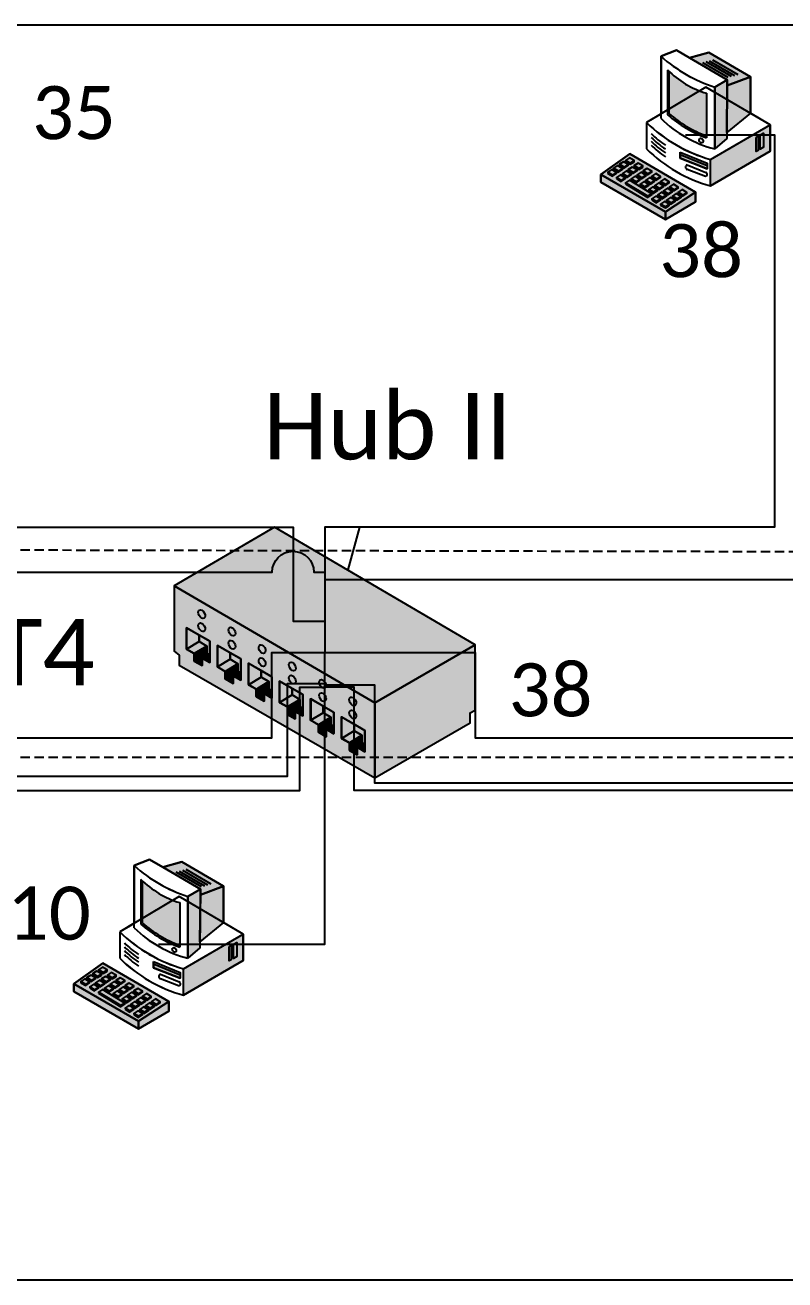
# Model space of a CAD drawing. Extents: x 1 to 296, y 20 to 201.
# Drawn here: x 58.05 to 88.34, y 80 to 130 of the extents above; entities that cross this region are included whole.
import ezdxf

# ---------------------------------------------------------------- set-up
doc = ezdxf.new("R2010")
doc.units = 0
doc.header["$LTSCALE"] = 2.97
doc.header["$MEASUREMENT"] = 0
doc.linetypes.add('HIDDEN2', pattern=[0.1875, 0.125, -0.0625])
doc.layers.get('0').update_dxf_attribs({"linetype": 'CONTINUOUS'})
doc.layers.add('CALLOUT', color=7, linetype='CONTINUOUS')
doc.layers.add('CONNECTOR', color=7, linetype='CONTINUOUS')
doc.styles.get("Standard").update_dxf_attribs({"font": 'txt.shx'})

msp = doc.modelspace()

# ---------------------------------------------------------------- hatches: boundary and pattern name
for color, points in [(7, [(86.042, 127.589), (86.044, 127.82), (84.539, 128.692), (85.303, 128.912), (86.964, 127.945)]), (7, [(85.544, 125.064), (85.544, 127.527), (86.044, 127.82), (86.024, 125.482)]), (7, [(86.042, 127.589), (86.964, 127.945), (86.964, 126.493), (86.024, 125.724)]), (7, [(85.369, 124.648), (87.75, 126.032), (87.75, 124.976), (85.369, 123.591)]), (7, [(81, 124.053), (82.158, 124.866), (84.779, 123.349), (83.578, 122.555)]), (253, [(84.167, 124.932), (85.238, 124.493), (85.238, 124.273), (84.167, 124.691)]), (7, [(81, 124.053), (83.578, 122.555), (83.578, 122.25), (81, 123.745)]), (7, [(83.578, 122.25), (83.578, 122.555), (84.779, 123.349), (84.779, 122.954)]), (6, [(72, 100), (75.8, 102.2), (75.8, 102.6), (76, 102.7), (76, 105.3), (68, 110), (64, 107.65), (64, 105.05), (64.2, 104.9), (64.2, 104.5)]), (7, [(64, 107.65), (72, 103), (76, 105.3), (68, 110)]), (7, [(64, 105.05), (64.2, 104.9), (64.2, 104.5), (72, 100), (72, 103), (64, 107.65)]), (7, [(64.49, 105.134), (64.988, 105.436), (64.991, 105.696), (64.49, 105.984)]), (7, [(64.991, 105.696), (64.988, 105.436), (65.297, 105.258), (65.297, 104.958), (65.416, 104.889), (65.416, 105.449)]), (7, [(64.799, 104.956), (65.297, 105.258), (64.988, 105.436), (64.49, 105.134)]), (7, [(64.799, 104.656), (65.297, 104.958), (65.297, 105.258), (64.799, 104.956)]), (7, [(65.727, 104.425), (66.225, 104.728), (66.228, 104.988), (65.727, 105.275)]), (7, [(72, 100), (75.8, 102.2), (75.8, 102.6), (76, 102.7), (76, 105.3), (72, 103)]), (7, [(65.107, 104.478), (65.107, 104.778), (65.371, 104.916), (65.297, 104.958), (64.799, 104.656)]), (7, [(65.416, 104.599), (65.416, 104.889), (65.371, 104.916), (65.107, 104.778)]), (7, [(66.035, 104.247), (66.534, 104.549), (66.225, 104.728), (65.727, 104.425)]), (7, [(66.035, 103.947), (66.534, 104.249), (66.534, 104.549), (66.035, 104.247)]), (7, [(66.228, 104.988), (66.225, 104.728), (66.534, 104.549), (66.534, 104.249), (66.653, 104.18), (66.653, 104.741)]), (7, [(66.964, 103.717), (67.462, 104.019), (67.465, 104.279), (66.964, 104.567)]), (7, [(66.344, 103.769), (66.344, 104.069), (66.608, 104.208), (66.534, 104.249), (66.035, 103.947)]), (7, [(66.653, 103.891), (66.653, 104.18), (66.608, 104.208), (66.344, 104.069)]), (7, [(67.272, 103.538), (67.77, 103.841), (67.462, 104.019), (66.964, 103.717)]), (7, [(67.465, 104.279), (67.462, 104.019), (67.77, 103.841), (67.77, 103.541), (67.89, 103.472), (67.89, 104.032)]), (7, [(67.272, 103.238), (67.77, 103.541), (67.77, 103.841), (67.272, 103.538)]), (7, [(67.581, 103.06), (67.581, 103.36), (67.845, 103.499), (67.77, 103.541), (67.272, 103.238)]), (7, [(68.2, 103.008), (68.699, 103.31), (68.702, 103.57), (68.2, 103.858)]), (7, [(68.702, 103.57), (68.699, 103.31), (69.007, 103.132), (69.007, 102.832), (69.127, 102.763), (69.127, 103.323)]), (7, [(67.89, 103.182), (67.89, 103.472), (67.845, 103.499), (67.581, 103.36)]), (7, [(68.509, 102.83), (69.007, 103.132), (68.699, 103.31), (68.2, 103.008)]), (7, [(68.509, 102.53), (69.007, 102.832), (69.007, 103.132), (68.509, 102.83)]), (7, [(69.437, 102.299), (69.935, 102.601), (69.939, 102.861), (69.437, 103.149)]), (7, [(68.818, 102.351), (68.818, 102.651), (69.082, 102.79), (69.007, 102.832), (68.509, 102.53)]), (7, [(69.127, 102.473), (69.127, 102.763), (69.082, 102.79), (68.818, 102.651)]), (7, [(69.746, 102.121), (70.244, 102.423), (69.935, 102.601), (69.437, 102.299)]), (7, [(69.939, 102.861), (69.935, 102.601), (70.244, 102.423), (70.244, 102.123), (70.364, 102.054), (70.364, 102.614)]), (7, [(69.746, 101.821), (70.244, 102.123), (70.244, 102.423), (69.746, 102.121)]), (7, [(70.055, 101.643), (70.055, 101.943), (70.319, 102.081), (70.244, 102.123), (69.746, 101.821)]), (7, [(70.364, 101.764), (70.364, 102.054), (70.319, 102.081), (70.055, 101.943)]), (7, [(70.672, 101.579), (71.17, 101.881), (71.174, 102.141), (70.672, 102.429)]), (7, [(71.174, 102.141), (71.17, 101.881), (71.479, 101.703), (71.479, 101.403), (71.599, 101.334), (71.599, 101.894)]), (7, [(70.981, 101.401), (71.479, 101.703), (71.17, 101.881), (70.672, 101.579)]), (7, [(70.981, 101.101), (71.479, 101.403), (71.479, 101.703), (70.981, 101.401)]), (7, [(71.29, 100.923), (71.29, 101.223), (71.554, 101.361), (71.479, 101.403), (70.981, 101.101)]), (7, [(71.599, 101.044), (71.599, 101.334), (71.554, 101.361), (71.29, 101.223)]), (7, [(65.042, 95.339), (65.044, 95.57), (63.539, 96.442), (64.303, 96.662), (65.964, 95.695)]), (7, [(64.544, 92.814), (64.544, 95.277), (65.044, 95.57), (65.024, 93.232)]), (7, [(65.042, 95.339), (65.964, 95.695), (65.964, 94.243), (65.024, 93.474)]), (7, [(64.369, 92.398), (66.75, 93.782), (66.75, 92.726), (64.369, 91.341)]), (7, [(60, 91.803), (61.158, 92.616), (63.779, 91.099), (62.578, 90.305)]), (253, [(63.167, 92.682), (64.238, 92.243), (64.238, 92.023), (63.167, 92.441)]), (7, [(60, 91.803), (62.578, 90.305), (62.578, 90), (60, 91.495)]), (7, [(62.578, 90), (62.578, 90.305), (63.779, 91.099), (63.779, 90.704)])]:
    msp.add_hatch(color=color).paths.add_polyline_path(points)
h = msp.add_hatch(color=7)
edge = h.paths.add_edge_path()
edge.add_line((83.731, 126.469), (83.731, 128.143))
edge.add_line((83.731, 128.143), (83.665, 128.208))
edge.add_ellipse((86.305, 130.919), major_axis=(0.032, -3.796), ratio=0.993528, start_angle=315.0949, end_angle=342.7363)
edge.add_line((85.216, 127.285), (85.216, 125.508))
edge.add_line((85.216, 125.508), (85.216, 125.587))
edge.add_ellipse((86.854, 130.091), major_axis=(-0.122, -4.794), ratio=0.993528, start_angle=320.5053, end_angle=341.3574, ccw=False)
h = msp.add_hatch(color=251)
h.paths.add_polyline_path([(87.357, 125.614), (87.493, 125.7), (87.493, 125.138), (87.357, 125.052)])
h.paths.add_polyline_path([(87.194, 125.526), (87.269, 125.57), (87.269, 125.008), (87.194, 124.964)])
h = msp.add_hatch(color=252)
h.paths.add_polyline_path([(81.983, 124.566), (82.172, 124.453), (82.172, 124.498), (81.983, 124.611)])
h.paths.add_polyline_path([(82.334, 124.354), (82.523, 124.242), (82.523, 124.287), (82.334, 124.399)])
h.paths.add_polyline_path([(82.685, 124.143), (82.874, 124.03), (82.874, 124.075), (82.685, 124.188)])
h.paths.add_polyline_path([(83.036, 123.931), (83.225, 123.819), (83.225, 123.864), (83.036, 123.976)])
h.paths.add_polyline_path([(83.387, 123.72), (83.576, 123.607), (83.576, 123.652), (83.387, 123.765)])
h.paths.add_polyline_path([(83.738, 123.508), (83.927, 123.396), (83.927, 123.441), (83.738, 123.553)])
h.paths.add_polyline_path([(82.172, 124.498), (82.172, 124.453), (82.329, 124.557), (82.329, 124.602)])
h.paths.add_polyline_path([(82.523, 124.287), (82.523, 124.242), (82.68, 124.345), (82.68, 124.39)])
h.paths.add_polyline_path([(82.874, 124.075), (82.874, 124.03), (83.031, 124.134), (83.031, 124.179)])
h.paths.add_polyline_path([(83.225, 123.864), (83.225, 123.819), (83.382, 123.922), (83.382, 123.967)])
h.paths.add_polyline_path([(83.576, 123.652), (83.576, 123.607), (83.733, 123.711), (83.733, 123.756)])
h.paths.add_polyline_path([(83.927, 123.441), (83.927, 123.396), (84.084, 123.499), (84.084, 123.544)])
h.paths.add_polyline_path([(84.089, 123.297), (84.278, 123.184), (84.278, 123.229), (84.089, 123.342)])
h.paths.add_polyline_path([(84.278, 123.229), (84.278, 123.184), (84.435, 123.288), (84.435, 123.333)])
h.paths.add_polyline_path([(81.749, 124.408), (81.938, 124.296), (81.938, 124.341), (81.749, 124.453)])
h.paths.add_polyline_path([(82.1, 124.197), (82.289, 124.084), (82.289, 124.129), (82.1, 124.242)])
h.paths.add_polyline_path([(82.451, 123.985), (82.64, 123.873), (82.64, 123.918), (82.451, 124.03)])
h.paths.add_polyline_path([(82.802, 123.774), (82.991, 123.661), (82.991, 123.706), (82.802, 123.819)])
h.paths.add_polyline_path([(83.153, 123.562), (83.342, 123.45), (83.342, 123.495), (83.153, 123.607)])
h.paths.add_polyline_path([(83.504, 123.351), (83.693, 123.238), (83.693, 123.283), (83.504, 123.396)])
h.paths.add_polyline_path([(81.938, 124.341), (81.938, 124.296), (82.095, 124.399), (82.095, 124.444)])
h.paths.add_polyline_path([(82.289, 124.129), (82.289, 124.084), (82.446, 124.188), (82.446, 124.233)])
h.paths.add_polyline_path([(82.64, 123.918), (82.64, 123.873), (82.797, 123.976), (82.797, 124.021)])
h.paths.add_polyline_path([(82.991, 123.706), (82.991, 123.661), (83.148, 123.765), (83.148, 123.81)])
h.paths.add_polyline_path([(83.342, 123.495), (83.342, 123.45), (83.499, 123.553), (83.499, 123.598)])
h.paths.add_polyline_path([(83.693, 123.283), (83.693, 123.238), (83.85, 123.342), (83.85, 123.387)])
h.paths.add_polyline_path([(83.855, 123.139), (84.044, 123.027), (84.044, 123.072), (83.855, 123.184)])
h.paths.add_polyline_path([(84.044, 123.072), (84.044, 123.027), (84.201, 123.13), (84.201, 123.175)])
h.paths.add_polyline_path([(81.515, 124.251), (81.704, 124.138), (81.704, 124.183), (81.515, 124.296)])
h.paths.add_polyline_path([(81.866, 124.039), (82.055, 123.927), (82.055, 123.972), (81.866, 124.084)])
h.paths.add_polyline_path([(82.217, 123.828), (82.406, 123.715), (82.406, 123.76), (82.217, 123.873)])
h.paths.add_polyline_path([(82.568, 123.616), (82.757, 123.504), (82.757, 123.549), (82.568, 123.661)])
h.paths.add_polyline_path([(82.919, 123.405), (83.108, 123.292), (83.108, 123.337), (82.919, 123.45)])
h.paths.add_polyline_path([(83.27, 123.193), (83.459, 123.081), (83.459, 123.126), (83.27, 123.238)])
h.paths.add_polyline_path([(81.704, 124.183), (81.704, 124.138), (81.861, 124.242), (81.861, 124.287)])
h.paths.add_polyline_path([(82.055, 123.972), (82.055, 123.927), (82.212, 124.03), (82.212, 124.075)])
h.paths.add_polyline_path([(82.406, 123.76), (82.406, 123.715), (82.563, 123.819), (82.563, 123.864)])
h.paths.add_polyline_path([(82.757, 123.549), (82.757, 123.504), (82.914, 123.607), (82.914, 123.652)])
h.paths.add_polyline_path([(83.108, 123.337), (83.108, 123.292), (83.265, 123.396), (83.265, 123.441)])
h.paths.add_polyline_path([(83.459, 123.126), (83.459, 123.081), (83.616, 123.184), (83.616, 123.229)])
h.paths.add_polyline_path([(83.621, 122.982), (83.81, 122.869), (83.81, 122.914), (83.621, 123.027)])
h.paths.add_polyline_path([(83.81, 122.914), (83.81, 122.869), (83.967, 122.973), (83.967, 123.018)])
h.paths.add_polyline_path([(81.281, 124.093), (81.47, 123.981), (81.47, 124.026), (81.281, 124.138)])
h.paths.add_polyline_path([(81.632, 123.882), (81.821, 123.769), (81.821, 123.814), (81.632, 123.927)])
h.paths.add_polyline_path([(81.983, 123.67), (82.874, 123.135), (82.874, 123.18), (81.983, 123.715)])
h.paths.add_polyline_path([(83.036, 123.036), (83.225, 122.923), (83.225, 122.968), (83.036, 123.081)])
h.paths.add_polyline_path([(81.47, 124.026), (81.47, 123.981), (81.627, 124.084), (81.627, 124.129)])
h.paths.add_polyline_path([(81.821, 123.814), (81.821, 123.769), (81.978, 123.873), (81.978, 123.918)])
h.paths.add_polyline_path([(82.874, 123.18), (82.874, 123.135), (83.031, 123.238), (83.031, 123.283)])
h.paths.add_polyline_path([(83.225, 122.968), (83.225, 122.923), (83.382, 123.027), (83.382, 123.072)])
h.paths.add_polyline_path([(83.387, 122.824), (83.576, 122.712), (83.576, 122.757), (83.387, 122.869)])
h.paths.add_polyline_path([(83.576, 122.757), (83.576, 122.712), (83.733, 122.815), (83.733, 122.86)])
h = msp.add_hatch(color=7)
edge = h.paths.add_edge_path()
edge.add_line((62.731, 94.219), (62.731, 95.893))
edge.add_line((62.731, 95.893), (62.665, 95.958))
edge.add_ellipse((65.305, 98.669), major_axis=(0.032, -3.796), ratio=0.993528, start_angle=315.0949, end_angle=342.7363)
edge.add_line((64.216, 95.035), (64.216, 93.258))
edge.add_line((64.216, 93.258), (64.216, 93.337))
edge.add_ellipse((65.854, 97.841), major_axis=(-0.122, -4.794), ratio=0.993528, start_angle=320.5053, end_angle=341.3574, ccw=False)
h = msp.add_hatch(color=251)
h.paths.add_polyline_path([(66.357, 93.364), (66.493, 93.45), (66.493, 92.888), (66.357, 92.802)])
h.paths.add_polyline_path([(66.194, 93.276), (66.269, 93.32), (66.269, 92.758), (66.194, 92.714)])
h = msp.add_hatch(color=252)
h.paths.add_polyline_path([(60.983, 92.316), (61.172, 92.203), (61.172, 92.248), (60.983, 92.361)])
h.paths.add_polyline_path([(61.334, 92.104), (61.523, 91.992), (61.523, 92.037), (61.334, 92.149)])
h.paths.add_polyline_path([(61.685, 91.893), (61.874, 91.78), (61.874, 91.825), (61.685, 91.938)])
h.paths.add_polyline_path([(62.036, 91.681), (62.225, 91.569), (62.225, 91.614), (62.036, 91.726)])
h.paths.add_polyline_path([(62.387, 91.47), (62.576, 91.357), (62.576, 91.402), (62.387, 91.515)])
h.paths.add_polyline_path([(62.738, 91.258), (62.927, 91.146), (62.927, 91.191), (62.738, 91.303)])
h.paths.add_polyline_path([(61.172, 92.248), (61.172, 92.203), (61.329, 92.307), (61.329, 92.352)])
h.paths.add_polyline_path([(61.523, 92.037), (61.523, 91.992), (61.68, 92.095), (61.68, 92.14)])
h.paths.add_polyline_path([(61.874, 91.825), (61.874, 91.78), (62.031, 91.884), (62.031, 91.929)])
h.paths.add_polyline_path([(62.225, 91.614), (62.225, 91.569), (62.382, 91.672), (62.382, 91.717)])
h.paths.add_polyline_path([(62.576, 91.402), (62.576, 91.357), (62.733, 91.461), (62.733, 91.506)])
h.paths.add_polyline_path([(62.927, 91.191), (62.927, 91.146), (63.084, 91.249), (63.084, 91.294)])
h.paths.add_polyline_path([(63.089, 91.047), (63.278, 90.934), (63.278, 90.979), (63.089, 91.092)])
h.paths.add_polyline_path([(63.278, 90.979), (63.278, 90.934), (63.435, 91.038), (63.435, 91.083)])
h.paths.add_polyline_path([(60.749, 92.158), (60.938, 92.046), (60.938, 92.091), (60.749, 92.203)])
h.paths.add_polyline_path([(61.1, 91.947), (61.289, 91.834), (61.289, 91.879), (61.1, 91.992)])
h.paths.add_polyline_path([(61.451, 91.735), (61.64, 91.623), (61.64, 91.668), (61.451, 91.78)])
h.paths.add_polyline_path([(61.802, 91.524), (61.991, 91.411), (61.991, 91.456), (61.802, 91.569)])
h.paths.add_polyline_path([(62.153, 91.312), (62.342, 91.2), (62.342, 91.245), (62.153, 91.357)])
h.paths.add_polyline_path([(62.504, 91.101), (62.693, 90.988), (62.693, 91.033), (62.504, 91.146)])
h.paths.add_polyline_path([(60.938, 92.091), (60.938, 92.046), (61.095, 92.149), (61.095, 92.194)])
h.paths.add_polyline_path([(61.289, 91.879), (61.289, 91.834), (61.446, 91.938), (61.446, 91.983)])
h.paths.add_polyline_path([(61.64, 91.668), (61.64, 91.623), (61.797, 91.726), (61.797, 91.771)])
h.paths.add_polyline_path([(61.991, 91.456), (61.991, 91.411), (62.148, 91.515), (62.148, 91.56)])
h.paths.add_polyline_path([(62.342, 91.245), (62.342, 91.2), (62.499, 91.303), (62.499, 91.348)])
h.paths.add_polyline_path([(62.693, 91.033), (62.693, 90.988), (62.85, 91.092), (62.85, 91.137)])
h.paths.add_polyline_path([(62.855, 90.889), (63.044, 90.777), (63.044, 90.822), (62.855, 90.934)])
h.paths.add_polyline_path([(63.044, 90.822), (63.044, 90.777), (63.201, 90.88), (63.201, 90.925)])
h.paths.add_polyline_path([(60.515, 92.001), (60.704, 91.888), (60.704, 91.933), (60.515, 92.046)])
h.paths.add_polyline_path([(60.866, 91.789), (61.055, 91.677), (61.055, 91.722), (60.866, 91.834)])
h.paths.add_polyline_path([(61.217, 91.578), (61.406, 91.465), (61.406, 91.51), (61.217, 91.623)])
h.paths.add_polyline_path([(61.568, 91.366), (61.757, 91.254), (61.757, 91.299), (61.568, 91.411)])
h.paths.add_polyline_path([(61.919, 91.155), (62.108, 91.042), (62.108, 91.087), (61.919, 91.2)])
h.paths.add_polyline_path([(62.27, 90.943), (62.459, 90.831), (62.459, 90.876), (62.27, 90.988)])
h.paths.add_polyline_path([(60.704, 91.933), (60.704, 91.888), (60.861, 91.992), (60.861, 92.037)])
h.paths.add_polyline_path([(61.055, 91.722), (61.055, 91.677), (61.212, 91.78), (61.212, 91.825)])
h.paths.add_polyline_path([(61.406, 91.51), (61.406, 91.465), (61.563, 91.569), (61.563, 91.614)])
h.paths.add_polyline_path([(61.757, 91.299), (61.757, 91.254), (61.914, 91.357), (61.914, 91.402)])
h.paths.add_polyline_path([(62.108, 91.087), (62.108, 91.042), (62.265, 91.146), (62.265, 91.191)])
h.paths.add_polyline_path([(62.459, 90.876), (62.459, 90.831), (62.616, 90.934), (62.616, 90.979)])
h.paths.add_polyline_path([(62.621, 90.732), (62.81, 90.619), (62.81, 90.664), (62.621, 90.777)])
h.paths.add_polyline_path([(62.81, 90.664), (62.81, 90.619), (62.967, 90.723), (62.967, 90.768)])
h.paths.add_polyline_path([(60.281, 91.843), (60.47, 91.731), (60.47, 91.776), (60.281, 91.888)])
h.paths.add_polyline_path([(60.632, 91.632), (60.821, 91.519), (60.821, 91.564), (60.632, 91.677)])
h.paths.add_polyline_path([(60.983, 91.42), (61.874, 90.885), (61.874, 90.93), (60.983, 91.465)])
h.paths.add_polyline_path([(62.036, 90.786), (62.225, 90.673), (62.225, 90.718), (62.036, 90.831)])
h.paths.add_polyline_path([(60.47, 91.776), (60.47, 91.731), (60.627, 91.834), (60.627, 91.879)])
h.paths.add_polyline_path([(60.821, 91.564), (60.821, 91.519), (60.978, 91.623), (60.978, 91.668)])
h.paths.add_polyline_path([(61.874, 90.93), (61.874, 90.885), (62.031, 90.988), (62.031, 91.033)])
h.paths.add_polyline_path([(62.225, 90.718), (62.225, 90.673), (62.382, 90.777), (62.382, 90.822)])
h.paths.add_polyline_path([(62.387, 90.574), (62.576, 90.462), (62.576, 90.507), (62.387, 90.619)])
h.paths.add_polyline_path([(62.576, 90.507), (62.576, 90.462), (62.733, 90.565), (62.733, 90.61)])

# ---------------------------------------------------------------- linework, layer by layer
at = {"color": 7, "linetype": 'CONTINUOUS'}
for p, q in [((84.015, 129), (83.403, 128.758)), ((83.403, 128.758), (84.015, 129)), ((84.015, 129), (83.403, 128.758)), ((84.539, 128.692), (84.015, 129)), ((84.015, 129), (84.54, 128.692)), ((84.539, 128.692), (84.015, 129)), ((83.403, 128.758), (83.403, 126.463)), ((83.403, 126.274), (83.403, 128.758)), ((83.403, 128.758), (83.403, 126.45)), ((85.303, 128.912), (84.539, 128.692)), ((85.303, 128.912), (84.539, 128.692)), ((84.54, 128.692), (86.044, 127.819)), ((85.063, 128.507), (86.068, 127.923)), ((85.194, 128.543), (86.199, 127.959)), ((86.964, 127.945), (85.303, 128.912)), ((86.964, 127.945), (85.303, 128.912)), ((85.325, 128.58), (86.33, 127.996)), ((85.456, 128.616), (86.461, 128.032)), ((83.665, 128.208), (83.665, 126.428)), ((83.731, 128.143), (83.665, 128.208)), ((83.731, 126.469), (83.731, 128.143)), ((85.194, 127.527), (82.824, 126.12)), ((87.75, 126.032), (85.194, 127.527)), ((86.044, 127.819), (85.544, 127.527)), ((85.544, 127.527), (85.544, 125.064)), ((86.964, 126.493), (86.964, 127.945)), ((86.964, 126.493), (86.964, 127.945)), ((85.216, 127.285), (85.216, 125.508)), ((83.403, 126.463), (82.824, 126.12)), ((83.403, 126.45), (82.824, 126.12)), ((82.824, 126.12), (82.824, 125.064)), ((82.824, 126.12), (82.824, 125.064)), ((82.824, 126.12), (82.824, 125.064)), ((85.369, 124.648), (87.75, 126.032)), ((87.75, 126.032), (86.964, 126.493)), ((87.75, 126.032), (86.964, 126.493)), ((87.75, 124.976), (87.75, 126.032)), ((87.75, 124.976), (87.75, 126.032)), ((85.216, 125.508), (85.216, 125.587)), ((84.167, 124.844), (85.238, 124.405)), ((85.369, 123.591), (87.75, 124.976)), ((85.369, 123.591), (87.75, 124.976)), ((85.369, 123.591), (85.369, 124.648)), ((84.451, 124.427), (85.194, 124.13)), ((85.172, 123.965), (84.451, 124.251)), ((63.015, 96.75), (62.403, 96.508)), ((62.403, 96.508), (63.015, 96.75)), ((63.015, 96.75), (62.403, 96.508)), ((62.403, 96.508), (62.403, 94.213)), ((62.403, 94.024), (62.403, 96.508)), ((62.403, 96.508), (62.403, 94.2)), ((63.539, 96.442), (63.015, 96.75)), ((63.015, 96.75), (63.54, 96.442)), ((63.539, 96.442), (63.015, 96.75)), ((64.303, 96.662), (63.539, 96.442)), ((64.303, 96.662), (63.539, 96.442)), ((65.964, 95.695), (64.303, 96.662)), ((65.964, 95.695), (64.303, 96.662)), ((63.54, 96.442), (65.044, 95.569)), ((64.063, 96.257), (65.068, 95.673)), ((64.194, 96.293), (65.199, 95.709)), ((64.325, 96.33), (65.33, 95.746)), ((64.456, 96.366), (65.461, 95.782)), ((62.665, 95.958), (62.665, 94.178)), ((62.731, 95.893), (62.665, 95.958)), ((62.731, 94.219), (62.731, 95.893)), ((65.044, 95.569), (64.544, 95.277)), ((65.964, 94.243), (65.964, 95.695)), ((65.964, 94.243), (65.964, 95.695)), ((64.194, 95.277), (61.824, 93.87)), ((66.75, 93.782), (64.194, 95.277)), ((64.216, 95.035), (64.216, 93.258)), ((64.544, 95.277), (64.544, 92.814)), ((62.403, 94.213), (61.824, 93.87)), ((62.403, 94.2), (61.824, 93.87)), ((66.75, 93.782), (65.964, 94.243)), ((66.75, 93.782), (65.964, 94.243)), ((61.824, 93.87), (61.824, 92.814)), ((61.824, 93.87), (61.824, 92.814)), ((61.824, 93.87), (61.824, 92.814)), ((64.369, 92.398), (66.75, 93.782)), ((66.75, 92.726), (66.75, 93.782)), ((66.75, 92.726), (66.75, 93.782)), ((64.216, 93.258), (64.216, 93.337)), ((63.167, 92.594), (64.238, 92.155)), ((64.369, 91.341), (66.75, 92.726)), ((64.369, 91.341), (66.75, 92.726)), ((63.451, 92.177), (64.194, 91.88)), ((64.172, 91.715), (63.451, 92.001)), ((64.369, 91.341), (64.369, 92.398))]:
    msp.add_line(p, q, dxfattribs=at)
at = {"color": 7, "linetype": 'HIDDEN2'}
for p, q in [((20, 109.167), (120, 108.958)), ((20, 100.833), (120, 100.833))]:
    msp.add_line(p, q, dxfattribs=at)
at = {"color": 7, "linetype": 'CONTINUOUS'}
for points in [[(20, 80), (120, 80), (120, 130), (20, 130)], [(86.042, 127.589), (86.044, 127.82), (84.539, 128.692), (85.303, 128.912), (86.964, 127.945)], [(85.544, 125.064), (85.544, 127.527), (86.044, 127.82), (86.024, 125.482)], [(86.042, 127.589), (86.964, 127.945), (86.964, 126.493), (86.024, 125.724)], [(85.369, 124.648), (87.75, 126.032), (87.75, 124.976), (85.369, 123.591)], [(81, 124.053), (81, 123.745), (83.578, 122.25), (84.779, 122.954), (84.779, 123.349), (82.158, 124.866)], [(81, 124.053), (82.158, 124.866), (84.779, 123.349), (83.578, 122.555)], [(81, 124.053), (82.158, 124.866), (84.779, 123.349), (84.779, 122.954), (83.578, 122.25), (81, 123.745)], [(81.983, 124.566), (82.172, 124.453), (82.172, 124.498), (81.983, 124.611)], [(82.172, 124.498), (82.172, 124.453), (82.329, 124.557), (82.329, 124.602)], [(84.167, 124.932), (85.238, 124.493), (85.238, 124.273), (84.167, 124.691)], [(81, 124.053), (83.578, 122.555), (83.578, 122.25), (81, 123.745)], [(81.281, 124.093), (81.47, 123.981), (81.47, 124.026), (81.281, 124.138)], [(81.47, 124.026), (81.47, 123.981), (81.627, 124.084), (81.627, 124.129)], [(81.515, 124.251), (81.704, 124.138), (81.704, 124.183), (81.515, 124.296)], [(81.704, 124.183), (81.704, 124.138), (81.861, 124.242), (81.861, 124.287)], [(81.749, 124.408), (81.938, 124.296), (81.938, 124.341), (81.749, 124.453)], [(81.866, 124.039), (82.055, 123.927), (82.055, 123.972), (81.866, 124.084)], [(81.938, 124.341), (81.938, 124.296), (82.095, 124.399), (82.095, 124.444)], [(82.055, 123.972), (82.055, 123.927), (82.212, 124.03), (82.212, 124.075)], [(82.1, 124.197), (82.289, 124.084), (82.289, 124.129), (82.1, 124.242)], [(82.289, 124.129), (82.289, 124.084), (82.446, 124.188), (82.446, 124.233)], [(82.334, 124.354), (82.523, 124.242), (82.523, 124.287), (82.334, 124.399)], [(82.451, 123.985), (82.64, 123.873), (82.64, 123.918), (82.451, 124.03)], [(82.523, 124.287), (82.523, 124.242), (82.68, 124.345), (82.68, 124.39)], [(82.64, 123.918), (82.64, 123.873), (82.797, 123.976), (82.797, 124.021)], [(82.685, 124.143), (82.874, 124.03), (82.874, 124.075), (82.685, 124.188)], [(82.874, 124.075), (82.874, 124.03), (83.031, 124.134), (83.031, 124.179)], [(81.632, 123.882), (81.821, 123.769), (81.821, 123.814), (81.632, 123.927)], [(81.821, 123.814), (81.821, 123.769), (81.978, 123.873), (81.978, 123.918)], [(81.983, 123.67), (82.874, 123.135), (82.874, 123.18), (81.983, 123.715)], [(82.217, 123.828), (82.406, 123.715), (82.406, 123.76), (82.217, 123.873)], [(82.406, 123.76), (82.406, 123.715), (82.563, 123.819), (82.563, 123.864)], [(82.568, 123.616), (82.757, 123.504), (82.757, 123.549), (82.568, 123.661)], [(82.757, 123.549), (82.757, 123.504), (82.914, 123.607), (82.914, 123.652)], [(82.802, 123.774), (82.991, 123.661), (82.991, 123.706), (82.802, 123.819)], [(82.991, 123.706), (82.991, 123.661), (83.148, 123.765), (83.148, 123.81)], [(83.036, 123.931), (83.225, 123.819), (83.225, 123.864), (83.036, 123.976)], [(83.153, 123.562), (83.342, 123.45), (83.342, 123.495), (83.153, 123.607)], [(83.225, 123.864), (83.225, 123.819), (83.382, 123.922), (83.382, 123.967)], [(83.342, 123.495), (83.342, 123.45), (83.499, 123.553), (83.499, 123.598)], [(83.387, 123.72), (83.576, 123.607), (83.576, 123.652), (83.387, 123.765)], [(83.576, 123.652), (83.576, 123.607), (83.733, 123.711), (83.733, 123.756)], [(83.738, 123.508), (83.927, 123.396), (83.927, 123.441), (83.738, 123.553)], [(83.927, 123.441), (83.927, 123.396), (84.084, 123.499), (84.084, 123.544)], [(82.874, 123.18), (82.874, 123.135), (83.031, 123.238), (83.031, 123.283)], [(82.919, 123.405), (83.108, 123.292), (83.108, 123.337), (82.919, 123.45)], [(83.036, 123.036), (83.225, 122.923), (83.225, 122.968), (83.036, 123.081)], [(83.108, 123.337), (83.108, 123.292), (83.265, 123.396), (83.265, 123.441)], [(83.225, 122.968), (83.225, 122.923), (83.382, 123.027), (83.382, 123.072)], [(83.27, 123.193), (83.459, 123.081), (83.459, 123.126), (83.27, 123.238)], [(83.459, 123.126), (83.459, 123.081), (83.616, 123.184), (83.616, 123.229)], [(83.504, 123.351), (83.693, 123.238), (83.693, 123.283), (83.504, 123.396)], [(83.578, 122.25), (83.578, 122.555), (84.779, 123.349), (84.779, 122.954)], [(83.621, 122.982), (83.81, 122.869), (83.81, 122.914), (83.621, 123.027)], [(83.693, 123.283), (83.693, 123.238), (83.85, 123.342), (83.85, 123.387)], [(83.81, 122.914), (83.81, 122.869), (83.967, 122.973), (83.967, 123.018)], [(83.855, 123.139), (84.044, 123.027), (84.044, 123.072), (83.855, 123.184)], [(84.044, 123.072), (84.044, 123.027), (84.201, 123.13), (84.201, 123.175)], [(84.089, 123.297), (84.278, 123.184), (84.278, 123.229), (84.089, 123.342)], [(84.278, 123.229), (84.278, 123.184), (84.435, 123.288), (84.435, 123.333)], [(83.387, 122.824), (83.576, 122.712), (83.576, 122.757), (83.387, 122.869)], [(83.576, 122.757), (83.576, 122.712), (83.733, 122.815), (83.733, 122.86)], [(64, 107.65), (72, 103), (76, 105.3), (68, 110)], [(64, 107.65), (64, 105.05), (64.2, 104.9), (64.2, 104.5), (72, 100), (75.8, 102.2), (75.8, 102.6), (76, 102.7), (76, 105.3), (68, 110)], [(64, 105.05), (64.2, 104.9), (64.2, 104.5), (72, 100), (72, 103), (64, 107.65)], [(65.414, 105.451), (65.414, 104.601), (65.106, 104.78), (65.106, 104.48), (64.797, 104.658), (64.797, 104.958), (64.488, 105.136), (64.488, 105.986)], [(64.49, 105.134), (64.988, 105.436), (64.991, 105.696), (64.49, 105.984)], [(64.991, 105.696), (64.988, 105.436), (65.297, 105.258), (65.297, 104.958), (65.416, 104.889), (65.416, 105.449)], [(64.799, 104.956), (65.297, 105.258), (64.988, 105.436), (64.49, 105.134)], [(64.799, 104.656), (65.297, 104.958), (65.297, 105.258), (64.799, 104.956)], [(66.651, 104.743), (66.651, 103.893), (66.342, 104.071), (66.342, 103.771), (66.034, 103.949), (66.034, 104.249), (65.725, 104.428), (65.725, 105.278)], [(65.727, 104.425), (66.225, 104.728), (66.228, 104.988), (65.727, 105.275)], [(72, 100), (75.8, 102.2), (75.8, 102.6), (76, 102.7), (76, 105.3), (72, 103)], [(65.107, 104.478), (65.107, 104.778), (65.371, 104.916), (65.297, 104.958), (64.799, 104.656)], [(65.416, 104.599), (65.416, 104.889), (65.371, 104.916), (65.107, 104.778)], [(66.035, 104.247), (66.534, 104.549), (66.225, 104.728), (65.727, 104.425)], [(66.035, 103.947), (66.534, 104.249), (66.534, 104.549), (66.035, 104.247)], [(66.228, 104.988), (66.225, 104.728), (66.534, 104.549), (66.534, 104.249), (66.653, 104.18), (66.653, 104.741)], [(67.888, 104.034), (67.888, 103.184), (67.579, 103.362), (67.579, 103.062), (67.27, 103.241), (67.27, 103.541), (66.962, 103.719), (66.962, 104.569)], [(66.964, 103.717), (67.462, 104.019), (67.465, 104.279), (66.964, 104.567)], [(66.344, 103.769), (66.344, 104.069), (66.608, 104.208), (66.534, 104.249), (66.035, 103.947)], [(66.653, 103.891), (66.653, 104.18), (66.608, 104.208), (66.344, 104.069)], [(67.272, 103.538), (67.77, 103.841), (67.462, 104.019), (66.964, 103.717)], [(67.465, 104.279), (67.462, 104.019), (67.77, 103.841), (67.77, 103.541), (67.89, 103.472), (67.89, 104.032)], [(67.272, 103.238), (67.77, 103.541), (67.77, 103.841), (67.272, 103.538)], [(67.581, 103.06), (67.581, 103.36), (67.845, 103.499), (67.77, 103.541), (67.272, 103.238)], [(69.125, 103.325), (69.125, 102.475), (68.816, 102.654), (68.816, 102.354), (68.507, 102.532), (68.507, 102.832), (68.199, 103.01), (68.199, 103.86)], [(68.2, 103.008), (68.699, 103.31), (68.702, 103.57), (68.2, 103.858)], [(68.702, 103.57), (68.699, 103.31), (69.007, 103.132), (69.007, 102.832), (69.127, 102.763), (69.127, 103.323)], [(67.89, 103.182), (67.89, 103.472), (67.845, 103.499), (67.581, 103.36)], [(68.509, 102.83), (69.007, 103.132), (68.699, 103.31), (68.2, 103.008)], [(68.509, 102.53), (69.007, 102.832), (69.007, 103.132), (68.509, 102.83)], [(70.362, 102.617), (70.362, 101.767), (70.053, 101.945), (70.053, 101.645), (69.744, 101.823), (69.744, 102.123), (69.435, 102.301), (69.435, 103.151)], [(69.437, 102.299), (69.935, 102.601), (69.939, 102.861), (69.437, 103.149)], [(68.818, 102.351), (68.818, 102.651), (69.082, 102.79), (69.007, 102.832), (68.509, 102.53)], [(69.127, 102.473), (69.127, 102.763), (69.082, 102.79), (68.818, 102.651)], [(69.746, 102.121), (70.244, 102.423), (69.935, 102.601), (69.437, 102.299)], [(69.939, 102.861), (69.935, 102.601), (70.244, 102.423), (70.244, 102.123), (70.364, 102.054), (70.364, 102.614)], [(69.746, 101.821), (70.244, 102.123), (70.244, 102.423), (69.746, 102.121)], [(70.055, 101.643), (70.055, 101.943), (70.319, 102.081), (70.244, 102.123), (69.746, 101.821)], [(70.364, 101.764), (70.364, 102.054), (70.319, 102.081), (70.055, 101.943)], [(71.597, 101.897), (71.597, 101.047), (71.288, 101.225), (71.288, 100.925), (70.979, 101.103), (70.979, 101.403), (70.67, 101.581), (70.67, 102.431)], [(70.672, 101.579), (71.17, 101.881), (71.174, 102.141), (70.672, 102.429)], [(71.174, 102.141), (71.17, 101.881), (71.479, 101.703), (71.479, 101.403), (71.599, 101.334), (71.599, 101.894)], [(70.981, 101.401), (71.479, 101.703), (71.17, 101.881), (70.672, 101.579)], [(70.981, 101.101), (71.479, 101.403), (71.479, 101.703), (70.981, 101.401)], [(71.29, 100.923), (71.29, 101.223), (71.554, 101.361), (71.479, 101.403), (70.981, 101.101)], [(71.599, 101.044), (71.599, 101.334), (71.554, 101.361), (71.29, 101.223)], [(65.042, 95.339), (65.044, 95.57), (63.539, 96.442), (64.303, 96.662), (65.964, 95.695)], [(64.544, 92.814), (64.544, 95.277), (65.044, 95.57), (65.024, 93.232)], [(65.042, 95.339), (65.964, 95.695), (65.964, 94.243), (65.024, 93.474)], [(64.369, 92.398), (66.75, 93.782), (66.75, 92.726), (64.369, 91.341)], [(60, 91.803), (60, 91.495), (62.578, 90), (63.779, 90.704), (63.779, 91.099), (61.158, 92.616)], [(60, 91.803), (61.158, 92.616), (63.779, 91.099), (62.578, 90.305)], [(60, 91.803), (61.158, 92.616), (63.779, 91.099), (63.779, 90.704), (62.578, 90), (60, 91.495)], [(63.167, 92.682), (64.238, 92.243), (64.238, 92.023), (63.167, 92.441)], [(60.515, 92.001), (60.704, 91.888), (60.704, 91.933), (60.515, 92.046)], [(60.704, 91.933), (60.704, 91.888), (60.861, 91.992), (60.861, 92.037)], [(60.749, 92.158), (60.938, 92.046), (60.938, 92.091), (60.749, 92.203)], [(60.938, 92.091), (60.938, 92.046), (61.095, 92.149), (61.095, 92.194)], [(60.983, 92.316), (61.172, 92.203), (61.172, 92.248), (60.983, 92.361)], [(61.172, 92.248), (61.172, 92.203), (61.329, 92.307), (61.329, 92.352)], [(61.334, 92.104), (61.523, 91.992), (61.523, 92.037), (61.334, 92.149)], [(61.523, 92.037), (61.523, 91.992), (61.68, 92.095), (61.68, 92.14)], [(60, 91.803), (62.578, 90.305), (62.578, 90), (60, 91.495)], [(60.281, 91.843), (60.47, 91.731), (60.47, 91.776), (60.281, 91.888)], [(60.47, 91.776), (60.47, 91.731), (60.627, 91.834), (60.627, 91.879)], [(60.632, 91.632), (60.821, 91.519), (60.821, 91.564), (60.632, 91.677)], [(60.821, 91.564), (60.821, 91.519), (60.978, 91.623), (60.978, 91.668)], [(60.866, 91.789), (61.055, 91.677), (61.055, 91.722), (60.866, 91.834)], [(61.055, 91.722), (61.055, 91.677), (61.212, 91.78), (61.212, 91.825)], [(61.1, 91.947), (61.289, 91.834), (61.289, 91.879), (61.1, 91.992)], [(61.217, 91.578), (61.406, 91.465), (61.406, 91.51), (61.217, 91.623)], [(61.289, 91.879), (61.289, 91.834), (61.446, 91.938), (61.446, 91.983)], [(61.406, 91.51), (61.406, 91.465), (61.563, 91.569), (61.563, 91.614)], [(61.451, 91.735), (61.64, 91.623), (61.64, 91.668), (61.451, 91.78)], [(61.64, 91.668), (61.64, 91.623), (61.797, 91.726), (61.797, 91.771)], [(61.685, 91.893), (61.874, 91.78), (61.874, 91.825), (61.685, 91.938)], [(61.802, 91.524), (61.991, 91.411), (61.991, 91.456), (61.802, 91.569)], [(61.874, 91.825), (61.874, 91.78), (62.031, 91.884), (62.031, 91.929)], [(61.991, 91.456), (61.991, 91.411), (62.148, 91.515), (62.148, 91.56)], [(62.036, 91.681), (62.225, 91.569), (62.225, 91.614), (62.036, 91.726)], [(62.225, 91.614), (62.225, 91.569), (62.382, 91.672), (62.382, 91.717)], [(62.387, 91.47), (62.576, 91.357), (62.576, 91.402), (62.387, 91.515)], [(62.576, 91.402), (62.576, 91.357), (62.733, 91.461), (62.733, 91.506)], [(60.983, 91.42), (61.874, 90.885), (61.874, 90.93), (60.983, 91.465)], [(61.568, 91.366), (61.757, 91.254), (61.757, 91.299), (61.568, 91.411)], [(61.757, 91.299), (61.757, 91.254), (61.914, 91.357), (61.914, 91.402)], [(61.874, 90.93), (61.874, 90.885), (62.031, 90.988), (62.031, 91.033)], [(61.919, 91.155), (62.108, 91.042), (62.108, 91.087), (61.919, 91.2)], [(62.108, 91.087), (62.108, 91.042), (62.265, 91.146), (62.265, 91.191)], [(62.153, 91.312), (62.342, 91.2), (62.342, 91.245), (62.153, 91.357)], [(62.342, 91.245), (62.342, 91.2), (62.499, 91.303), (62.499, 91.348)], [(62.504, 91.101), (62.693, 90.988), (62.693, 91.033), (62.504, 91.146)], [(62.578, 90), (62.578, 90.305), (63.779, 91.099), (63.779, 90.704)], [(62.693, 91.033), (62.693, 90.988), (62.85, 91.092), (62.85, 91.137)], [(62.738, 91.258), (62.927, 91.146), (62.927, 91.191), (62.738, 91.303)], [(62.927, 91.191), (62.927, 91.146), (63.084, 91.249), (63.084, 91.294)], [(63.089, 91.047), (63.278, 90.934), (63.278, 90.979), (63.089, 91.092)], [(63.278, 90.979), (63.278, 90.934), (63.435, 91.038), (63.435, 91.083)], [(62.036, 90.786), (62.225, 90.673), (62.225, 90.718), (62.036, 90.831)], [(62.225, 90.718), (62.225, 90.673), (62.382, 90.777), (62.382, 90.822)], [(62.27, 90.943), (62.459, 90.831), (62.459, 90.876), (62.27, 90.988)], [(62.387, 90.574), (62.576, 90.462), (62.576, 90.507), (62.387, 90.619)], [(62.459, 90.876), (62.459, 90.831), (62.616, 90.934), (62.616, 90.979)], [(62.576, 90.507), (62.576, 90.462), (62.733, 90.565), (62.733, 90.61)], [(62.621, 90.732), (62.81, 90.619), (62.81, 90.664), (62.621, 90.777)], [(62.81, 90.664), (62.81, 90.619), (62.967, 90.723), (62.967, 90.768)], [(62.855, 90.889), (63.044, 90.777), (63.044, 90.822), (62.855, 90.934)], [(63.044, 90.822), (63.044, 90.777), (63.201, 90.88), (63.201, 90.925)]]:
    msp.add_lwpolyline(points, close=True, dxfattribs=at)
at = {"color": 251, "linetype": 'CONTINUOUS'}
for points in [[(87.194, 125.526), (87.269, 125.57), (87.269, 125.008), (87.194, 124.964)], [(87.357, 125.614), (87.493, 125.7), (87.493, 125.138), (87.357, 125.052)], [(66.194, 93.276), (66.269, 93.32), (66.269, 92.758), (66.194, 92.714)], [(66.357, 93.364), (66.493, 93.45), (66.493, 92.888), (66.357, 92.802)]]:
    msp.add_lwpolyline(points, close=True, dxfattribs=at)
at = {"color": 10, "linetype": 'CONTINUOUS'}
for points in [[(81.749, 124.453), (81.938, 124.341), (82.095, 124.444), (81.906, 124.557)], [(81.983, 124.611), (82.172, 124.498), (82.329, 124.602), (82.14, 124.714)], [(82.334, 124.399), (82.523, 124.287), (82.68, 124.39), (82.491, 124.503)], [(81.281, 124.138), (81.47, 124.026), (81.627, 124.129), (81.438, 124.242)], [(81.515, 124.296), (81.704, 124.183), (81.861, 124.287), (81.672, 124.399)], [(81.632, 123.927), (81.821, 123.814), (81.978, 123.918), (81.789, 124.03)], [(81.866, 124.084), (82.055, 123.972), (82.212, 124.075), (82.023, 124.188)], [(82.1, 124.242), (82.289, 124.129), (82.446, 124.233), (82.257, 124.345)], [(82.451, 124.03), (82.64, 123.918), (82.797, 124.021), (82.608, 124.134)], [(82.685, 124.188), (82.874, 124.075), (83.031, 124.179), (82.842, 124.291)], [(83.036, 123.976), (83.225, 123.864), (83.382, 123.967), (83.193, 124.08)], [(81.983, 123.715), (82.874, 123.18), (83.031, 123.283), (82.14, 123.819)], [(82.217, 123.873), (82.406, 123.76), (82.563, 123.864), (82.374, 123.976)], [(82.568, 123.661), (82.757, 123.549), (82.914, 123.652), (82.725, 123.765)], [(82.802, 123.819), (82.991, 123.706), (83.148, 123.81), (82.959, 123.922)], [(82.919, 123.45), (83.108, 123.337), (83.265, 123.441), (83.076, 123.553)], [(83.153, 123.607), (83.342, 123.495), (83.499, 123.598), (83.31, 123.711)], [(83.387, 123.765), (83.576, 123.652), (83.733, 123.756), (83.544, 123.868)], [(83.738, 123.553), (83.927, 123.441), (84.084, 123.544), (83.895, 123.657)], [(83.036, 123.081), (83.225, 122.968), (83.382, 123.072), (83.193, 123.184)], [(83.27, 123.238), (83.459, 123.126), (83.616, 123.229), (83.427, 123.342)], [(83.504, 123.396), (83.693, 123.283), (83.85, 123.387), (83.661, 123.499)], [(83.621, 123.027), (83.81, 122.914), (83.967, 123.018), (83.778, 123.13)], [(83.855, 123.184), (84.044, 123.072), (84.201, 123.175), (84.012, 123.288)], [(84.089, 123.342), (84.278, 123.229), (84.435, 123.333), (84.246, 123.445)], [(83.387, 122.869), (83.576, 122.757), (83.733, 122.86), (83.544, 122.973)], [(60.515, 92.046), (60.704, 91.933), (60.861, 92.037), (60.672, 92.149)], [(60.749, 92.203), (60.938, 92.091), (61.095, 92.194), (60.906, 92.307)], [(60.983, 92.361), (61.172, 92.248), (61.329, 92.352), (61.14, 92.464)], [(61.1, 91.992), (61.289, 91.879), (61.446, 91.983), (61.257, 92.095)], [(61.334, 92.149), (61.523, 92.037), (61.68, 92.14), (61.491, 92.253)], [(61.685, 91.938), (61.874, 91.825), (62.031, 91.929), (61.842, 92.041)], [(60.281, 91.888), (60.47, 91.776), (60.627, 91.879), (60.438, 91.992)], [(60.632, 91.677), (60.821, 91.564), (60.978, 91.668), (60.789, 91.78)], [(60.866, 91.834), (61.055, 91.722), (61.212, 91.825), (61.023, 91.938)], [(60.983, 91.465), (61.874, 90.93), (62.031, 91.033), (61.14, 91.569)], [(61.217, 91.623), (61.406, 91.51), (61.563, 91.614), (61.374, 91.726)], [(61.451, 91.78), (61.64, 91.668), (61.797, 91.771), (61.608, 91.884)], [(61.568, 91.411), (61.757, 91.299), (61.914, 91.402), (61.725, 91.515)], [(61.802, 91.569), (61.991, 91.456), (62.148, 91.56), (61.959, 91.672)], [(62.036, 91.726), (62.225, 91.614), (62.382, 91.717), (62.193, 91.83)], [(62.387, 91.515), (62.576, 91.402), (62.733, 91.506), (62.544, 91.618)], [(61.919, 91.2), (62.108, 91.087), (62.265, 91.191), (62.076, 91.303)], [(62.153, 91.357), (62.342, 91.245), (62.499, 91.348), (62.31, 91.461)], [(62.27, 90.988), (62.459, 90.876), (62.616, 90.979), (62.427, 91.092)], [(62.504, 91.146), (62.693, 91.033), (62.85, 91.137), (62.661, 91.249)], [(62.738, 91.303), (62.927, 91.191), (63.084, 91.294), (62.895, 91.407)], [(62.855, 90.934), (63.044, 90.822), (63.201, 90.925), (63.012, 91.038)], [(63.089, 91.092), (63.278, 90.979), (63.435, 91.083), (63.246, 91.195)], [(62.036, 90.831), (62.225, 90.718), (62.382, 90.822), (62.193, 90.934)], [(62.387, 90.619), (62.576, 90.507), (62.733, 90.61), (62.544, 90.723)], [(62.621, 90.777), (62.81, 90.664), (62.967, 90.768), (62.778, 90.88)]]:
    msp.add_lwpolyline(points, close=True, dxfattribs=at)
at = {"color": 7, "linetype": 'CONTINUOUS'}
for points in [[(84.167, 124.932), (85.238, 124.493), (85.238, 124.273)], [(84.167, 124.932), (84.167, 124.691), (85.238, 124.273)], [(63.167, 92.682), (64.238, 92.243), (64.238, 92.023)], [(63.167, 92.682), (63.167, 92.441), (64.238, 92.023)]]:
    msp.add_lwpolyline(points, dxfattribs=at)
at = {"color": 165, "linetype": 'CONTINUOUS'}
msp.add_lwpolyline([(72, 100), (75.8, 102.2), (75.8, 102.6), (76, 102.7), (76, 105.3), (68, 110), (64, 107.65), (64, 105.05), (64.2, 104.9), (64.2, 104.5)], close=True, dxfattribs=at)
at = {"color": 7, "linetype": 'CONTINUOUS'}
for centre, major_axis, start_param, end_param in [((87.384, 133.269), (0, -6.034), 5.556901, 5.971177), ((87.335, 133.183), (0, -5.937), 5.553467, 5.974611), ((86.305, 130.919), (0.032, -3.796), -0.783742, -0.301308), ((86.998, 130.467), (0, -6.045), 5.514882, 6.008547), ((86.949, 130.381), (0, -5.949), 5.510798, 6.012631), ((86.778, 129.802), (0, -4.898), 5.516794, 6.026737), ((86.937, 130.233), (0.009, -5.033), -0.71516, -0.353206), ((86.854, 130.091), (-0.122, -4.794), -0.689313, -0.325375), ((85.463, 128.152), (0, -3.494), -0.78478, -0.574048), ((85.463, 127.998), (0, -3.494), -0.78478, -0.574048), ((86.932, 129.29), (0, -5.912), 5.508675, 6.013865), ((86.932, 129.29), (0, -5.912), 5.508675, 6.013865), ((86.984, 129.381), (0, -6.014), -0.770143, -0.273687), ((85.463, 127.844), (0, -3.494), -0.78478, -0.574048), ((85.463, 127.69), (0, -3.494), -0.78478, -0.574048), ((84.468, 124.339), (0, -0.0895), 3.330331, 6.094447), ((85.159, 124.051), (0, -0.0867), 0.152119, 2.724371), ((66.384, 101.019), (0, -6.034), 5.556901, 5.971177), ((66.335, 100.933), (0, -5.937), 5.553467, 5.974611), ((65.305, 98.669), (0.032, -3.796), -0.783742, -0.301308), ((65.778, 97.552), (0, -4.898), 5.516794, 6.026737), ((65.937, 97.983), (0.009, -5.033), -0.71516, -0.353206), ((65.854, 97.841), (-0.122, -4.794), -0.689313, -0.325375), ((65.998, 98.217), (0, -6.045), 5.514882, 6.008547), ((65.949, 98.131), (0, -5.949), 5.510798, 6.012631), ((64.463, 95.902), (0, -3.494), -0.78478, -0.574048), ((64.463, 95.748), (0, -3.494), -0.78478, -0.574048), ((64.463, 95.594), (0, -3.494), -0.78478, -0.574048), ((65.932, 97.04), (0, -5.912), 5.508675, 6.013865), ((65.932, 97.04), (0, -5.912), 5.508675, 6.013865), ((65.984, 97.131), (0, -6.014), -0.770143, -0.273687), ((64.463, 95.44), (0, -3.494), -0.78478, -0.574048), ((63.468, 92.089), (0, -0.0895), 3.330331, 6.094447), ((64.159, 91.801), (0, -0.0867), 0.152119, 2.724371)]:
    msp.add_ellipse(centre, major_axis=major_axis, ratio=0.993528, start_param=start_param, end_param=end_param, dxfattribs=at)
for centre, major_axis, ratio in [((85.002, 125.397), (0.049, -0.0849), 0.747569), ((65.096, 106.527), (0.094, -0.163), 0.618371), ((65.096, 106.004), (0.094, -0.163), 0.618371), ((66.3, 105.831), (0.094, -0.163), 0.618371), ((66.3, 105.309), (0.094, -0.163), 0.618371), ((67.504, 105.136), (0.094, -0.163), 0.618371), ((67.504, 104.614), (0.094, -0.163), 0.618371), ((68.708, 104.441), (0.094, -0.163), 0.618371), ((68.708, 103.919), (0.094, -0.163), 0.618371), ((69.912, 103.746), (0.094, -0.163), 0.618371), ((69.912, 103.223), (0.094, -0.163), 0.618371), ((71.116, 103.051), (0.094, -0.163), 0.618371), ((71.116, 102.528), (0.094, -0.163), 0.618371), ((64.002, 93.147), (0.049, -0.0849), 0.747569)]:
    msp.add_ellipse(centre, major_axis=major_axis, ratio=ratio, dxfattribs=at)
at = {"layer": 'CALLOUT', "linetype": 'CONTINUOUS'}
msp.add_line((71.389, 110), (70.913, 108.288), dxfattribs=at)
at = {"layer": 'CONNECTOR', "linetype": 'CONTINUOUS'}
for points in [[(98, 125.625), (98, 129), (90, 129), (90, 107.9), (70, 107.9), (70, 105)], [(84.375, 125.625), (87.933, 125.625), (87.933, 110), (70, 110), (70, 105)], [(54.25, 125), (54.25, 123.72), (50.8, 123.72), (50.8, 110), (68.733, 110), (68.733, 106.25), (70, 106.25), (70, 105)], [(70, 105), (76, 105), (76, 101.6), (109.25, 101.6), (109.25, 105.658)], [(40.875, 96.625), (40.875, 101.6), (67.89, 101.6), (67.89, 105), (70, 105)], [(43.375, 85.322), (49.12, 85.322), (49.12, 100.067), (68.507, 100.067), (68.507, 103.767), (70, 103.767), (70, 105)], [(63.375, 93.375), (70, 93.375), (70, 105)], [(95.075, 96.6), (89.7, 96.6), (89.7, 99.8), (72, 99.8), (72, 103.7), (70, 103.7), (70, 105)], [(114.625, 94.678), (114.625, 99.5), (71.167, 99.5), (71.167, 103.625), (70, 103.625), (70, 105)]]:
    msp.add_lwpolyline(points, dxfattribs=at)
for points in [[(41.125, 114), (41.125, 108.2), (67.9, 108.2, -1), (69.567, 108.2), (70, 108.2), (70, 105)], [(30.011, 99.5), (40.042, 99.5, -1), (41.708, 99.5), (69, 99.5), (69, 103.625), (70, 103.625), (70, 105)]]:
    msp.add_lwpolyline(points, format="xyb", dxfattribs=at)

# ---------------------------------------------------------------- texts
at = {"insert": (50.75, 105), "char_height": 2.64584, "width": 26.5, "attachment_point": 5}
msp.add_mtext('\\C7;\\fCalibri|b0|i0|;\\H2.6458414077759;100BASE-T4', dxfattribs=at)
at = {"layer": 'CALLOUT', "insert": (72.5, 114), "char_height": 2.64584, "width": 25, "attachment_point": 5}
msp.add_mtext('\\C7;\\fCalibri|b0|i0|;\\H2.6458414077759;Hub II', dxfattribs=at)
at = {"layer": 'CONNECTOR', "char_height": 2.11666, "width": 14.11111, "attachment_point": 5}
for s, insert in [('\\C7;\\fCalibri|b0|i0|;\\H2.1166585922241;35', (60, 126.5)), ('\\C7;\\fCalibri|b0|i0|;\\H2.1166585922241;38', (85, 121)), ('\\C7;\\fCalibri|b0|i0|;\\H2.1166585922241;38', (79, 103.5)), ('\\C7;\\fCalibri|b0|i0|;\\H2.1166585922241;10', (59, 94.6))]:
    msp.add_mtext(s, dxfattribs=dict(at, insert=insert))

doc.saveas('drawing.dxf')
